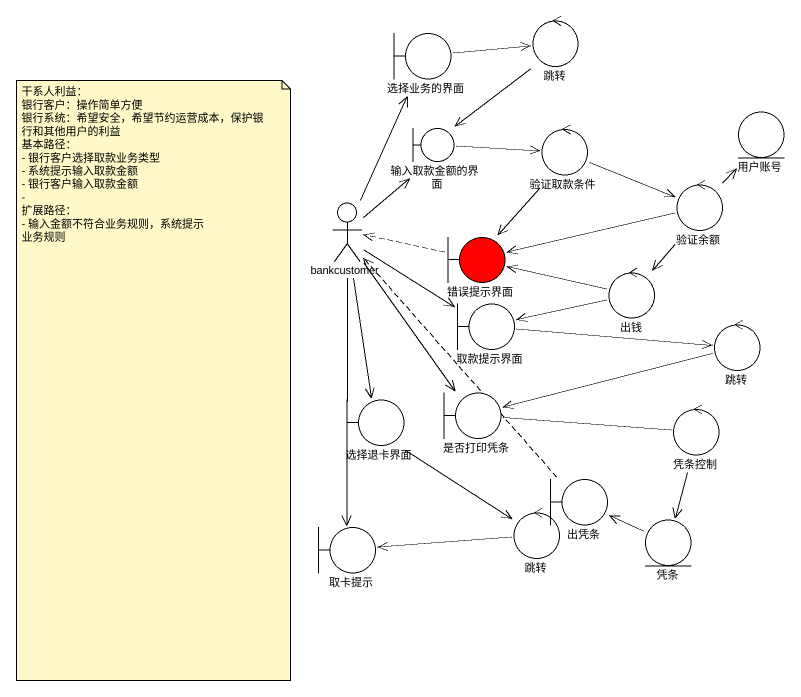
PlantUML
@startuml
control 跳转
boundary 选择业务的界面
entity 用户账号
boundary 输入取款金额的界面
control 验证取款条件
actor bankcustomer
control 验证余额
boundary 错误提示界面 #FF0000
boundary 取款提示界面
control 出钱
control "跳转" as 跳转_2
boundary 选择退卡界面
boundary 是否打印凭条
control 凭条控制
boundary 出凭条
boundary 取卡提示
control "跳转" as 跳转_3
entity 凭条
跳转 --> 输入取款金额的界面
选择业务的界面 -right-> 跳转
输入取款金额的界面 -right-> 验证取款条件
验证取款条件 -right-> 验证余额
验证取款条件 --> 错误提示界面
bankcustomer -up-> 选择业务的界面
bankcustomer -up-> 输入取款金额的界面
bankcustomer -right-> 取款提示界面
bankcustomer --> 选择退卡界面
bankcustomer --> 是否打印凭条
bankcustomer --> 取卡提示
验证余额 -up-> 用户账号
验证余额 -left-> 错误提示界面
验证余额 --> 出钱
错误提示界面 .left.> bankcustomer
取款提示界面 -right-> 跳转_2
出钱 -left-> 错误提示界面
出钱 -left-> 取款提示界面
跳转_2 -left-> 是否打印凭条
选择退卡界面 --> 跳转_3
是否打印凭条 -right- 凭条控制
凭条控制 --> 凭条
出凭条 .up.> bankcustomer
跳转_3 -left-> 取卡提示
凭条 -left-> 出凭条
note as N1
  干系人利益：
  银行客户：操作简单方便
  银行系统：希望安全，希望节约运营成本，保护银行和其他用户的利益
  基本路径：
  - 银行客户选择取款业务类型
  - 系统提示输入取款金额
  - 银行客户输入取款金额
  -
  扩展路径：
  - 输入金额不符合业务规则，系统提示
  业务规则
end note
@enduml
